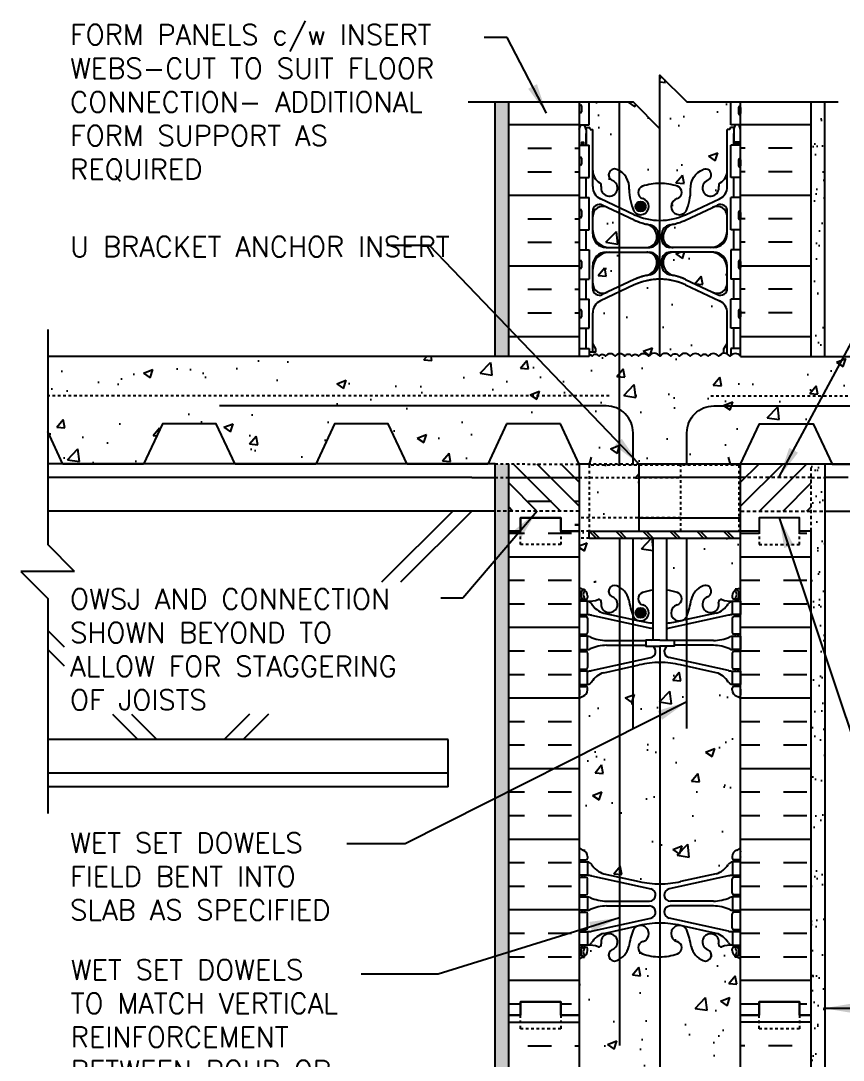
# Model space of a CAD drawing. Header units: inches. Extents: x 54.4 to 102, y 144.5 to 210.
# Drawn here: x 54.45 to 85.02, y 171.39 to 210.05 of the extents above; entities that cross this region are included whole.
import ezdxf

# ---------------------------------------------------------------- set-up
doc = ezdxf.new("R2010")
doc.units = ezdxf.units.IN
doc.header["$LTSCALE"] = 0.5
doc.header["$MEASUREMENT"] = 0
doc.linetypes.add('DASHED2', pattern=[0.375, 0.25, -0.125])
doc.linetypes.add('HIDDEN2', pattern=[0.1875, 0.125, -0.0625])
for name, color, linetype in [('HATCH', 12, 'Continuous'), ('Hidden2', 12, 'HIDDEN2'), ('line25', 2, 'Continuous'), ('LINE3', 3, 'Continuous'), ('LINE50', 5, 'Continuous'), ('LINE9', 9, 'Continuous'), ('TEXT', 4, 'Continuous'), ('Web_Edge', 9, 'Continuous')]:
    doc.layers.add(name, color=color, linetype=linetype)
doc.styles.add('DIM', font='romans.shx', dxfattribs={"width": 0.7})
doc.styles.add('ROMANS', font='romans.shx', dxfattribs={"height": 0.75})
doc.dimstyles.new('ext_12', dxfattribs={"dimscale": 12, "dimtxt": 0.09375, "dimasz": 0.09375, "dimexe": 0.09375, "dimexo": 0.0625, "dimgap": 0.0625, "dimtad": 1, "dimdec": 1, "dimzin": 3, "dimdsep": 46, "dimlunit": 4, "dimtxsty": 'DIM', "dimcen": 0.09, "dimdle": 0.09375, "dimclrt": 4, "dimadec": 0, "dimazin": 0, "dimtfac": 1, "dimtdec": 1, "dimtmove": 2, "dimatfit": 3, "dimfxl": 1, "dimfrac": 2, "dimtolj": 1, "dimtzin": 0, "dimarcsym": 0})
pattern_1 = [(37.5, (8.1292, 63.0387), (-0.0314967, 0.963412), [0, -0.76, 0, -0.85, 0, -0.8125]), (7.5, (8.1292, 63.0387), (0.884888, 1.411073), [0, -0.41, 0, -0.685, 0, -0.2625]), (327.5, (7.5142, 63.0387), (1.557071, 0.0028295), [0, -0.25, 0, -0.9, 0, -1.175]), (317.5, (7.5142, 63.0387), (1.503063, 0.438838), [0, -0.125, 0, -0.59, 0, -0.675])]

msp = doc.modelspace()

# ---------------------------------------------------------------- hatches: boundary and pattern name
at = {"layer": 'HATCH'}
h = msp.add_hatch(dxfattribs=at)
h.set_pattern_fill('AR-CONC', color=256, scale=0.5)
h.paths.add_polyline_path([(81.211, 166.848, 0.082415), (81.067, 166.927, -0.317837), (80.901, 167.163), (80.901, 167.23, -0.414214), (80.963, 167.293), (81.011, 167.293), (81.011, 167.363), (80.906, 167.363, -0.188973), (80.75, 167.457, 0.196323), (80.301, 167.804), (78.979, 168.094, 0.057795), (78.211, 168.183, 0.057795), (77.442, 168.094), (76.121, 167.804, 0.196323), (75.672, 167.457, -0.188973), (75.516, 167.363), (75.411, 167.363), (75.411, 167.293), (75.458, 167.293, -0.414214), (75.521, 167.23), (75.521, 167.163, -0.317837), (75.354, 166.927, 0.082415), (75.211, 166.848), (75.211, 164.066), (77.211, 164.066), (78.211, 163.066), (78.211, 165.066), (79.211, 164.066), (81.211, 164.066)])
h.paths.add_polyline_path([(81.211, 175.155, 0.064398), (81.101, 175.221), (81.011, 175.221), (81.011, 175.263, -0.249069), (80.901, 175.47), (80.901, 175.538, -0.414214), (80.963, 175.6), (81.011, 175.6), (81.011, 175.67), (80.906, 175.67, 0.10046), (80.512, 175.613, -0.601435), (80.392, 175.718, 2.182095), (79.982, 175.505, -1), (79.819, 175.096, -0.24438), (79.371, 175.617, 0.053157), (79.205, 176.231, 1.553132), (78.846, 175.807, -0.735593), (78.859, 175.349, -0.082755), (78.211, 175.241, -0.082755), (77.562, 175.349, -0.735593), (77.575, 175.807, 1.553132), (77.217, 176.231, 0.053157), (77.051, 175.617, -0.24438), (76.602, 175.096, -1), (76.439, 175.505, 2.182095), (76.029, 175.718, -0.601435), (75.909, 175.613, 0.10046), (75.516, 175.67), (75.411, 175.67), (75.411, 175.6), (75.458, 175.6, -0.414214), (75.521, 175.538), (75.521, 175.47, -0.249069), (75.411, 175.263), (75.411, 175.221), (75.321, 175.221, 0.064398), (75.211, 175.155), (75.211, 173.066), (75.211, 170.977, 0.064398), (75.321, 170.911), (75.411, 170.911), (75.411, 170.87, -0.249069), (75.521, 170.663), (75.521, 170.595, -0.414214), (75.458, 170.533), (75.411, 170.533), (75.411, 170.463), (75.516, 170.463, 0.10046), (75.909, 170.52, -0.601435), (76.029, 170.415, 2.182095), (76.439, 170.628, -1), (76.602, 171.036, -0.24438), (77.051, 170.515, 0.053157), (77.217, 169.901, 1.553132), (77.575, 170.326, -0.735593), (77.562, 170.784, -0.082755), (78.211, 170.892, -0.082755), (78.859, 170.784, -0.735593), (78.846, 170.326, 1.553132), (79.205, 169.901, 0.053157), (79.371, 170.515, -0.24438), (79.819, 171.036, -1), (79.982, 170.628, 2.182095), (80.392, 170.415, -0.601435), (80.512, 170.52, 0.10046), (80.906, 170.463), (81.011, 170.463), (81.011, 170.533), (80.963, 170.533, -0.414214), (80.901, 170.595), (80.901, 170.663, -0.249069), (81.011, 170.87), (81.011, 170.911), (81.101, 170.911, 0.064398), (81.211, 170.977), (81.211, 173.066)])
h.paths.add_polyline_path([(81.211, 184.848, 0.082415), (81.067, 184.927, -0.317837), (80.901, 185.163), (80.901, 185.23, -0.414214), (80.963, 185.293), (81.011, 185.293), (81.011, 185.363), (80.906, 185.363, -0.188973), (80.75, 185.457, 0.196323), (80.301, 185.804), (78.979, 186.094, 0.057795), (78.211, 186.183, 0.057795), (77.442, 186.094), (76.121, 185.804, 0.196323), (75.672, 185.457, -0.188973), (75.516, 185.363), (75.411, 185.363), (75.411, 185.293), (75.458, 185.293, -0.414214), (75.521, 185.23), (75.521, 185.163, -0.317837), (75.354, 184.927, 0.082415), (75.211, 184.848), (75.211, 179.285, 0.082415), (75.354, 179.206, -0.317837), (75.521, 178.97), (75.521, 178.903, -0.414214), (75.458, 178.84), (75.411, 178.84), (75.411, 178.77), (75.516, 178.77, -0.188973), (75.672, 178.675, 0.196323), (76.121, 178.329), (77.442, 178.039, 0.057795), (78.211, 177.949, 0.057795), (78.979, 178.039), (80.301, 178.329, 0.196323), (80.75, 178.675, -0.188973), (80.906, 178.77), (81.011, 178.77), (81.011, 178.84), (80.963, 178.84, -0.414214), (80.901, 178.903), (80.901, 178.97, -0.317837), (81.067, 179.206, 0.082415), (81.211, 179.285)])
h.paths.add_polyline_path([(77.211, 190.804), (75.576, 190.804), (75.211, 190.804), (75.211, 188.977, 0.064398), (75.321, 188.911), (75.411, 188.911), (75.411, 188.87, -0.249069), (75.521, 188.663), (75.521, 188.595, -0.414214), (75.458, 188.533), (75.411, 188.533), (75.411, 188.463), (75.516, 188.463, 0.10046), (75.909, 188.52, -0.601435), (76.029, 188.415, 2.182095), (76.439, 188.628, -1), (76.602, 189.036, -0.24438), (77.051, 188.515, 0.051769), (77.211, 187.917)])
h.paths.add_polyline_path([(81.211, 190.804), (78.461, 190.804), (78.461, 188.876, -0.05128), (78.859, 188.784, -0.735593), (78.846, 188.326, 1.553132), (79.205, 187.901, 0.053157), (79.371, 188.515, -0.24438), (79.819, 189.036, -1), (79.982, 188.628, 2.182095), (80.392, 188.415, -0.601435), (80.512, 188.52, 0.10046), (80.906, 188.463), (81.011, 188.463), (81.011, 188.533), (80.963, 188.533, -0.414214), (80.901, 188.595), (80.901, 188.663, -0.249069), (81.011, 188.87), (81.011, 188.911), (81.101, 188.911, 0.064398), (81.211, 188.977)])
h.paths.add_polyline_path([(77.961, 190.804), (77.96, 190.804), (77.211, 190.804), (77.211, 187.915, 1.59491), (77.575, 188.326, -0.735593), (77.562, 188.784, -0.05128), (77.961, 188.876)])
h.paths.add_polyline_path([(77.436, 193.064), (75.576, 193.064), (75.576, 191.564), (77.436, 191.564)])
h.paths.add_polyline_path([(77.436, 191.564), (75.576, 191.564), (75.576, 191.064), (77.436, 191.064)])
h.paths.add_polyline_path([(77.436, 193.517), (75.576, 193.517), (75.576, 193.064), (77.436, 193.064)])
h.paths.add_polyline_path([(75.576, 191.064), (75.211, 191.064), (75.211, 190.804), (75.576, 190.804)])
h.paths.add_polyline_path([(75.576, 191.564), (75.211, 191.564), (75.211, 191.064), (75.576, 191.064)])
h.paths.add_polyline_path([(75.576, 193.064), (75.211, 193.064), (75.211, 191.564), (75.576, 191.564)])
h.paths.add_polyline_path([(75.576, 193.517), (77.211, 193.517), (77.211, 193.564), (75.211, 193.564), (75.211, 193.064), (75.576, 193.064)])
h.paths.add_polyline_path([(81.91, 195.064), (83.91, 195.064), (84.609, 193.566), (87.611, 193.566), (88.309, 195.064), (90.309, 195.064), (91.007, 193.566), (94.01, 193.566), (94.708, 195.064), (96.708, 195.064), (97.406, 193.566), (100.408, 193.566), (100.973, 194.777), (100.973, 197.566), (81.211, 197.566), (81.211, 197.577, 0.510761), (80.816, 197.571, 0.520567), (80.39, 197.571, 0.520567), (79.999, 197.571, 0.520567), (79.727, 197.571, 0.520567), (79.333, 197.571, 0.520567), (78.93, 197.571, 0.520567), (78.613, 197.571, 0.520567), (78.211, 197.571, 0.520567), (77.782, 197.571, 0.520567), (77.411, 197.571, 0.520567), (77.171, 197.571, 0.520567), (76.897, 197.571, 0.520567), (76.546, 197.571, 0.520567), (76.186, 197.571, 0.520567), (75.946, 197.571, 0.520567), (75.689, 197.571, 0.289542), (75.576, 197.619), (75.576, 197.566), (55.448, 197.566), (55.448, 194.777), (56.013, 193.566), (59.015, 193.566), (59.713, 195.064), (61.713, 195.064), (62.412, 193.566), (65.414, 193.566), (66.112, 195.064), (68.112, 195.064), (68.811, 193.566), (71.813, 193.566), (72.511, 195.064), (74.511, 195.064), (75.211, 193.564), (77.211, 193.564), (77.436, 193.564), (81.211, 193.564)])
h.paths.add_polyline_path([(80.711, 199.182, 0.291097), (80.423, 199.635), (79.164, 200.224, 0.093369), (78.358, 200.432, 0.016332), (78.211, 200.436, 0.109869), (77.257, 200.224), (75.999, 199.635, 0.291097), (75.711, 199.182), (75.711, 198.042), (75.831, 197.842), (75.831, 197.729), (75.576, 197.729), (75.576, 197.619, -0.289542), (75.689, 197.571, -0.520567), (75.946, 197.571, -0.520567), (76.186, 197.571, -0.520567), (76.546, 197.571, -0.520567), (76.897, 197.571, -0.520567), (77.171, 197.571, -0.520567), (77.411, 197.571, -0.520567), (77.782, 197.571, -0.520567), (78.211, 197.571, -0.520567), (78.613, 197.571, -0.520567), (78.93, 197.571, -0.520567), (79.333, 197.571, -0.520567), (79.727, 197.571, -0.520567), (79.999, 197.571, -0.520567), (80.39, 197.571, -0.231993), (80.591, 197.681), (80.591, 197.842), (80.711, 198.042)])
h.paths.add_polyline_path([(80.711, 206.001), (80.811, 206.001), (80.811, 206.031, -0.414214), (80.861, 206.081), (80.987, 206.081), (81.017, 206.174), (80.846, 206.174), (80.846, 207.031), (79.211, 207.031), (78.211, 208.031), (78.211, 206.031), (77.211, 207.031), (75.576, 207.031), (75.576, 206.174), (75.404, 206.174), (75.435, 206.081), (75.561, 206.081, -0.414214), (75.611, 206.031), (75.611, 206.001), (75.711, 206.001), (75.711, 204.485, 0.258958), (75.97, 204.018, -0.31131), (76.026, 203.888, 2.127293), (76.439, 204.113, -1), (76.602, 204.521, -0.325306), (77.069, 203.779, 0.10488), (77.241, 202.967, 1.422913), (77.575, 203.434, -0.735593), (77.562, 203.892, -0.082755), (78.211, 204.001, -0.082755), (78.859, 203.892, -0.735593), (78.846, 203.434, 1.422913), (79.18, 202.967, 0.10488), (79.352, 203.779, -0.325306), (79.819, 204.521, -1), (79.982, 204.113, 2.127293), (80.395, 203.888, -0.31131), (80.451, 204.018, 0.258958), (80.711, 204.485)])
h.paths.add_polyline_path([(77.707, 202.483, -0.053094), (77.257, 202.638), (76.245, 203.112, 0.549071), (75.711, 202.772), (75.711, 202.246, 0.414214), (76.336, 201.621), (77.721, 201.621, 0.085652), (77.846, 201.642, 0.316711), (78.096, 201.995, 0.350119)])
h.paths.add_polyline_path([(78.096, 201.066, 0.413582), (77.721, 201.441), (76.336, 201.441, 0.414214), (75.711, 200.816), (75.711, 200.289, 0.549071), (76.245, 199.949), (77.257, 200.423, -0.053094), (77.707, 200.578, 0.350119)])
h.paths.add_polyline_path([(80.711, 200.816, 0.414214), (80.086, 201.441), (78.701, 201.441, 0.413582), (78.326, 201.066, 0.350119), (78.714, 200.578, -0.053094), (79.164, 200.423), (80.177, 199.949, 0.549071), (80.711, 200.289)])
h.paths.add_polyline_path([(80.711, 202.772, 0.549071), (80.177, 203.112), (79.164, 202.638, -0.053094), (78.714, 202.483, 0.350119), (78.326, 201.995, 0.413582), (78.701, 201.621), (80.086, 201.621, 0.414214), (80.711, 202.246)])
h = msp.add_hatch(dxfattribs=at)
h.set_pattern_fill('AR-SAND', color=256, scale=0.5, style=0)
h.paths.add_polyline_path([(72.086, 197.566), (72.586, 197.566), (72.586, 207.031), (72.086, 207.031)])
h.paths.add_polyline_path([(72.586, 191.066), (72.586, 191.816), (72.086, 191.816), (72.086, 164.066), (72.586, 164.066), (72.586, 173.066)])
h.paths.add_polyline_path([(72.086, 191.816), (72.586, 191.816), (72.586, 193.066), (72.086, 193.066)])
h.paths.add_polyline_path([(72.086, 193.066), (72.586, 193.066), (72.586, 193.566), (72.086, 193.566)])
h = msp.add_hatch(dxfattribs=at)
h.set_pattern_fill('INSUL', color=256, scale=7, style=0)
h.set_pattern_definition([(0, (-2850.951, -205.941), (0, 2.625), []), (0, (-2850.951, -205.066), (0, 2.625), [0.875, -0.875]), (0, (-2850.951, -204.191), (0, 2.625), [0.875, -0.875])])
h.paths.add_polyline_path([(75.211, 193.564), (72.586, 193.564), (72.586, 191.069), (73.023, 191.069), (73.023, 191.569), (74.523, 191.569), (74.523, 191.069), (75.211, 191.069)])
h.paths.add_polyline_path([(72.586, 197.566), (75.211, 197.566), (75.211, 206.906), (75.086, 207.031), (72.586, 207.031)])
h = msp.add_hatch(dxfattribs=at)
h.set_pattern_fill('AR-CONC', color=256, scale=0.5, style=0)
h.set_pattern_definition([(50, (4.1033, -1.778), (3.5863, -0.31376), [0.375, -4.125]), (355, (4.1033, -1.778), (-0.693757, 3.76096), [0.3, -3.3]), (100.4514, (4.4022, -1.804), (2.892547, 3.4472), [0.3187, -3.50571]), (46.1842, (4.1033, -0.778), (5.336205, -0.827595), [0.5625, -6.1875]), (96.6356, (4.548, -0.847), (4.67331, 4.87059), [0.47805, -5.25856]), (351.1842, (4.1033, -0.778), (4.67331, 4.87059), [0.45, -4.95]), (21, (4.6033, -1.028), (2.984535, -2.013094), [0.375, -4.125]), (326, (4.6033, -1.028), (1.216577, 3.62575), [0.3, -3.3]), (71.4514, (4.852, -1.1957), (4.201113, 1.61265), [0.3187, -3.50571]), (37.5, (4.1033, -1.7779), (0.060799, 1.664469), [0, -3.26, 0, -3.35, 0, -3.3125]), (7.5, (4.1033, -1.778), (1.315348, 1.972059), [0, -1.91, 0, -3.185, 0, -1.2625]), (327.5, (2.9883, -1.778), (2.669112, -0.112774), [0, -1.25, 0, -3.9, 0, -5.175]), (317.5, (2.4883, -1.778), (2.91593, 0.500525), [0, -1.625, 0, -2.59, 0, -3.675])])
h.paths.add_polyline_path([(76.614, 207.031), (75.576, 207.031), (75.576, 206.174), (75.404, 206.174), (75.435, 206.081), (75.561, 206.081, -0.414214), (75.611, 206.031), (75.611, 206.001), (75.711, 206.001), (75.711, 204.485, 0.258958), (75.97, 204.018, -0.31131), (76.026, 203.888, 0.933591), (76.614, 203.73), (76.614, 203.929, 0.218189), (76.439, 204.113, -1), (76.602, 204.521, -0.004256), (76.614, 204.516)])
h = msp.add_hatch(dxfattribs=at)
h.set_pattern_fill('INSUL', color=256, scale=7, style=0)
h.set_pattern_definition([(180, (3007.3722, -205.941), (0, 2.625), []), (180, (3007.3722, -205.066), (0, 2.625), [0.875, -0.875]), (180, (3007.3722, -204.191), (0, 2.625), [0.875, -0.875])])
h.paths.add_polyline_path([(81.211, 197.566), (83.836, 197.566), (83.836, 207.031), (81.211, 207.031)])
h = msp.add_hatch(dxfattribs=at)
h.set_pattern_fill('AR-SAND', color=256, scale=0.5, style=0)
h.set_pattern_definition(pattern_1)
h.paths.add_polyline_path([(84.336, 207.031), (83.836, 207.031), (83.836, 197.566), (83.961, 197.566), (84.336, 197.566)])
h = msp.add_hatch(dxfattribs=at)
h.set_pattern_fill('AR-SAND', color=256, scale=0.5, style=0)
h.set_pattern_definition(pattern_1)
h.paths.add_polyline_path([(84.336, 193.566), (83.836, 193.566), (83.836, 173.066), (83.836, 164.066), (84.336, 164.066)])
h = msp.add_hatch(dxfattribs=at)
h.set_pattern_fill('INSUL', color=256, scale=7, style=0)
h.set_pattern_definition([(0, (82.7988, 184.8664), (0, 2.625), []), (0, (82.7988, 185.7414), (0, 2.625), [0.875, -0.875]), (0, (82.7988, 186.6164), (0, 2.625), [0.875, -0.875])])
h.paths.add_polyline_path([(83.836, 191.066), (83.398, 191.066), (83.398, 190.566), (81.898, 190.566), (81.898, 191.066), (81.211, 191.066), (81.211, 173.066), (81.898, 173.066), (81.898, 173.566), (83.398, 173.566), (83.398, 173.066), (83.836, 173.066)])
h.paths.add_polyline_path([(72.586, 173.066), (73.023, 173.066), (73.023, 173.566), (74.523, 173.566), (74.523, 173.066), (75.211, 173.066), (75.211, 191.066), (74.523, 191.066), (74.523, 191.566), (73.023, 191.566), (73.023, 191.066), (72.586, 191.066)])
at = {"layer": 'Hidden2'}
h = msp.add_hatch(dxfattribs=at)
h.set_pattern_fill('ANSI31', color=256, scale=5, style=0)
h.set_pattern_definition([(135, (152.31795, -1.77793), (0.4419417, 0.4419417), [])])
h.paths.add_polyline_path([(72.586, 191.816), (72.586, 193.564), (75.211, 193.564), (75.211, 191.816)])
at = {"layer": 'LINE3'}
for points in [[(77.68, 203.141, 1), (77.305, 203.141, 1)], [(77.305, 188.032, 1), (77.68, 188.032, 1)]]:
    msp.add_hatch(color=256, dxfattribs=at).paths.add_polyline_path(points)
at = {"layer": 'LINE9'}
h = msp.add_hatch(dxfattribs=at)
h.set_pattern_fill('ANSI31', color=256, scale=5, style=0)
h.set_pattern_definition([(45, (4.1033, -1.77793), (-0.4419417, 0.4419417), [])])
h.paths.add_polyline_path([(83.836, 191.816), (83.836, 193.564), (81.211, 193.564), (81.211, 191.816)])

# ---------------------------------------------------------------- linework, layer by layer
at = {"layer": 'HATCH', "linetype": 'HIDDEN2', "ltscale": 2}
for p, q in [((72.586, 191.066), (72.586, 193.566)), ((83.836, 191.066), (83.836, 193.566)), ((83.836, 193.066), (81.211, 193.066)), ((83.836, 193.066), (84.336, 193.066)), ((75.211, 191.816), (72.086, 191.816)), ((81.211, 191.816), (84.336, 191.816))]:
    msp.add_line(p, q, dxfattribs=at)
at = {"layer": 'HATCH', "linetype": 'HIDDEN2'}
for p, q in [((75.576, 193.517), (75.576, 191.064)), ((81.148, 193.517), (75.576, 193.517)), ((81.148, 193.517), (81.148, 191.064))]:
    msp.add_line(p, q, dxfattribs=at)
at = {"layer": 'HATCH'}
for p, q in [((75.049, 191.307), (75.211, 191.307)), ((75.576, 191.064), (75.835, 190.804)), ((75.701, 191.064), (75.96, 190.804)), ((76.576, 191.064), (76.835, 190.804)), ((76.701, 191.064), (76.96, 190.804)), ((77.576, 191.064), (77.835, 190.804)), ((77.701, 191.064), (77.96, 190.804)), ((78.576, 191.064), (78.835, 190.804)), ((78.701, 191.064), (78.96, 190.804)), ((79.576, 191.064), (79.835, 190.804)), ((79.701, 191.064), (79.96, 190.804)), ((80.576, 191.064), (80.835, 190.804)), ((80.701, 191.064), (80.96, 190.804)), ((72.586, 172.807), (75.211, 172.807)), ((83.836, 172.807), (81.211, 172.807)), ((73.299, 171.932), (74.174, 171.932)), ((75.049, 171.932), (75.211, 171.932)), ((81.372, 171.932), (81.211, 171.932)), ((83.122, 171.932), (82.247, 171.932))]:
    msp.add_line(p, q, dxfattribs=at)
msp.add_lwpolyline([(81.215, 197.571, 0.520567), (80.816, 197.571, 0.520567), (80.39, 197.571, 0.520567), (79.999, 197.571, 0.520567), (79.727, 197.571, 0.520567), (79.333, 197.571, 0.520567), (78.93, 197.571, 0.520567), (78.613, 197.571, 0.520567), (78.211, 197.571, 0.520567), (77.782, 197.571, 0.520567), (77.411, 197.571, 0.520567), (77.171, 197.571, 0.520567), (76.897, 197.571, 0.520567), (76.546, 197.571, 0.520567), (76.186, 197.571, 0.520567), (75.946, 197.571, 0.520567), (75.689, 197.571, 0.289542), (75.576, 197.619, 0.289542)], format="xyb", dxfattribs=at)
at = {"layer": 'Hidden2'}
for p, q in [((72.086, 193.566), (75.211, 193.564)), ((77.436, 193.564), (75.211, 193.564)), ((78.985, 191.064), (78.985, 193.564)), ((72.086, 193.066), (75.211, 193.066)), ((75.211, 193.064), (78.985, 193.064)), ((78.985, 191.564), (75.211, 191.564)), ((75.576, 191.064), (75.211, 191.064)), ((75.576, 190.804), (75.211, 190.804))]:
    msp.add_line(p, q, dxfattribs=at)
at = {"layer": 'Hidden2', "linetype": 'Continuous'}
msp.add_lwpolyline([(77.211, 193.517), (77.211, 194.726, 0.414214), (76.211, 195.726), (61.832, 195.726)], format="xyb", dxfattribs=at)
msp.add_lwpolyline([(77.211, 183.726), (77.211, 190.804)], dxfattribs=at)
at = {"layer": 'line25'}
for p, q in [((75.211, 207.031), (75.211, 197.566)), ((75.576, 206.174), (75.576, 207.031)), ((80.846, 206.174), (80.846, 207.031)), ((81.211, 197.566), (81.211, 207.031)), ((75.211, 206.174), (75.576, 206.174)), ((81.211, 206.174), (80.846, 206.174)), ((75.211, 205.424), (75.576, 205.424)), ((75.576, 204.224), (75.576, 205.424)), ((80.846, 204.224), (80.846, 205.424)), ((81.211, 205.424), (80.846, 205.424)), ((75.211, 204.224), (75.576, 204.224)), ((81.211, 204.224), (80.846, 204.224)), ((75.211, 203.474), (75.576, 203.474)), ((75.576, 202.274), (75.576, 203.474)), ((81.211, 203.474), (80.846, 203.474)), ((80.846, 202.274), (80.846, 203.474)), ((75.211, 202.274), (75.576, 202.274)), ((81.211, 202.274), (80.846, 202.274)), ((75.211, 201.524), (75.576, 201.524)), ((75.576, 201.524), (75.576, 200.444)), ((81.211, 201.524), (80.846, 201.524)), ((80.846, 201.524), (80.846, 200.444)), ((75.211, 200.444), (75.576, 200.444)), ((81.211, 200.444), (80.846, 200.444)), ((75.211, 199.694), (75.576, 199.694)), ((75.576, 198.614), (75.576, 199.694)), ((81.211, 199.694), (80.846, 199.694)), ((80.846, 198.614), (80.846, 199.694)), ((75.211, 198.614), (75.576, 198.614)), ((81.211, 198.614), (80.846, 198.614)), ((75.576, 197.566), (55.448, 197.566)), ((75.211, 197.864), (75.576, 197.864)), ((75.576, 197.864), (75.576, 197.566)), ((81.211, 197.864), (80.846, 197.864)), ((80.846, 197.864), (80.846, 197.606)), ((81.211, 197.566), (100.973, 197.566)), ((72.086, 193.566), (55.448, 193.566)), ((75.211, 193.564), (75.211, 173.066)), ((77.436, 191.064), (77.436, 193.564)), ((81.211, 173.066), (81.211, 193.566)), ((83.836, 193.566), (100.973, 193.566)), ((71.211, 193.066), (55.448, 193.066)), ((71.211, 193.066), (72.086, 193.066)), ((81.211, 193.064), (77.436, 193.064)), ((85.211, 193.066), (84.336, 193.066)), ((72.086, 191.816), (55.448, 191.816)), ((70.504, 191.816), (67.861, 189.174)), ((71.211, 191.816), (68.568, 189.174)), ((84.336, 191.816), (100.973, 191.816)), ((77.436, 191.564), (81.211, 191.564)), ((75.576, 191.064), (81.211, 191.064)), ((75.576, 190.804), (75.576, 191.064)), ((75.576, 190.804), (81.211, 190.804)), ((77.961, 187.012), (77.961, 190.804)), ((78.461, 187.012), (78.461, 190.804)), ((55.448, 187.372), (56.056, 186.763)), ((55.448, 186.664), (56.056, 186.056)), ((57.853, 184.259), (58.796, 183.316)), ((58.561, 184.259), (59.504, 183.316)), ((62.947, 184.259), (62.004, 183.316)), ((63.654, 184.259), (62.711, 183.316)), ((70.336, 183.316), (55.448, 183.316)), ((70.336, 181.566), (70.336, 183.316)), ((70.336, 182.066), (55.448, 182.066)), ((70.336, 181.566), (55.448, 181.566)), ((75.211, 173.066), (75.211, 164.066)), ((81.211, 164.066), (81.211, 173.066))]:
    msp.add_line(p, q, dxfattribs=at)
at = {"layer": 'line25', "color": 192}
for p, q in [((72.511, 195.064), (71.812, 193.564)), ((74.511, 195.064), (72.511, 195.064)), ((75.211, 193.564), (74.511, 195.064)), ((75.586, 193.564), (75.665, 193.814)), ((80.836, 193.564), (80.756, 193.814)), ((59.014, 193.564), (56.014, 193.564)), ((65.413, 193.564), (62.413, 193.564)), ((71.812, 193.564), (68.812, 193.564)), ((75.586, 193.564), (75.211, 193.564)), ((80.836, 193.564), (81.211, 193.564)), ((84.61, 193.564), (87.61, 193.564))]:
    msp.add_line(p, q, dxfattribs=at)
for points in [[(62.413, 193.564), (61.713, 195.064), (59.713, 195.064), (59.014, 193.564)], [(68.812, 193.564), (68.112, 195.064), (66.112, 195.064), (65.413, 193.564)], [(81.211, 193.564), (81.91, 195.064), (83.91, 195.064), (84.61, 193.564)], [(56.014, 193.564), (55.448, 194.777)]]:
    msp.add_lwpolyline(points, dxfattribs=at)
at = {"layer": 'line25'}
for points in [[(83.836, 193.564), (77.436, 193.564)], [(78.211, 187.012), (77.682, 187.012), (77.682, 186.785), (78.211, 186.785)], [(78.211, 187.012), (78.739, 187.012), (78.739, 186.785), (78.48, 186.785)], [(78.48, 186.785), (78.211, 186.785)]]:
    msp.add_lwpolyline(points, dxfattribs=at)
at = {"layer": 'LINE3'}
for p, q in [((76.711, 193.517), (76.711, 207.029)), ((78.211, 197.571), (78.211, 206.031)), ((76.711, 190.804), (76.711, 171.937)), ((79.211, 183.726), (79.211, 190.804)), ((78.211, 186.785), (78.21, 164.066))]:
    msp.add_line(p, q, dxfattribs=at)
at = {"layer": 'LINE3', "linetype": 'Continuous'}
msp.add_lwpolyline([(79.211, 193.517), (79.211, 194.726, -0.414214), (80.211, 195.726), (94.589, 195.726)], format="xyb", dxfattribs=at)
at = {"layer": 'LINE3'}
for centre in [(77.492, 203.141), (77.492, 188.032)]:
    msp.add_circle(centre, 0.188, dxfattribs=at)
at = {"layer": 'LINE50'}
for p, q in [((72.586, 197.566), (72.586, 207.031)), ((83.836, 197.566), (83.836, 207.031)), ((72.586, 191.069), (72.586, 193.564)), ((72.586, 173.066), (72.586, 191.066)), ((83.836, 173.066), (83.836, 191.066)), ((72.586, 164.066), (72.586, 173.066)), ((83.836, 164.066), (83.836, 173.066))]:
    msp.add_line(p, q, dxfattribs=at)
for points in [[(75.211, 191.066), (74.523, 191.066), (74.523, 191.566), (73.023, 191.566), (73.023, 191.066), (72.586, 191.066)], [(72.586, 191.066), (73.023, 191.066), (73.023, 191.566), (74.523, 191.566), (74.523, 191.066), (75.211, 191.066)], [(83.836, 191.066), (83.398, 191.066), (83.398, 191.566), (81.898, 191.566), (81.898, 191.066), (81.211, 191.066)], [(75.211, 173.066), (74.523, 173.066), (74.523, 173.566), (73.023, 173.566), (73.023, 173.066), (72.586, 173.066)], [(72.586, 173.066), (73.023, 173.066), (73.023, 173.566), (74.523, 173.566), (74.523, 173.066), (75.211, 173.066)], [(81.211, 173.066), (81.898, 173.066), (81.898, 173.566), (83.398, 173.566), (83.398, 173.066), (83.836, 173.066)], [(83.836, 173.066), (83.398, 173.066), (83.398, 173.566), (81.898, 173.566), (81.898, 173.066), (81.211, 173.066)]]:
    msp.add_lwpolyline(points, dxfattribs=at)
at = {"layer": 'LINE9'}
for p, q in [((72.086, 197.566), (72.086, 207.031)), ((75.211, 206.884), (75.211, 206.664)), ((75.211, 206.829), (75.211, 206.829)), ((75.251, 206.924), (75.251, 206.924)), ((75.291, 206.884), (75.291, 206.664)), ((81.131, 206.824), (81.131, 206.604)), ((81.171, 206.864), (81.171, 206.864)), ((81.211, 206.824), (81.211, 206.604)), ((84.336, 197.566), (84.336, 207.031)), ((75.211, 206.719), (75.211, 206.719)), ((75.251, 206.624), (75.251, 206.624)), ((81.131, 206.769), (81.131, 206.769)), ((81.131, 206.659), (81.131, 206.659)), ((81.171, 206.564), (81.171, 206.564)), ((75.211, 206.001), (75.267, 206.174)), ((75.461, 206.001), (75.404, 206.174)), ((75.435, 206.081), (75.561, 206.081)), ((75.611, 206.031), (75.611, 206.001)), ((75.611, 206.031), (75.611, 206.031)), ((80.811, 206.031), (80.811, 206.001)), ((80.811, 206.031), (80.811, 206.031)), ((80.987, 206.081), (80.861, 206.081)), ((80.961, 206.001), (81.017, 206.174)), ((81.211, 206.001), (81.154, 206.174)), ((75.461, 206.001), (75.461, 205.424)), ((75.611, 206.001), (75.711, 206.001)), ((75.711, 203.879), (75.711, 206.001)), ((80.811, 206.001), (80.711, 206.001)), ((80.711, 203.879), (80.711, 206.001)), ((80.961, 206.001), (80.961, 205.424)), ((75.211, 204.934), (75.211, 204.714)), ((75.211, 204.879), (75.211, 204.879)), ((75.251, 204.974), (75.251, 204.974)), ((75.291, 204.934), (75.291, 204.714)), ((81.131, 204.874), (81.131, 204.654)), ((81.171, 204.914), (81.171, 204.914)), ((81.211, 204.874), (81.211, 204.654)), ((75.211, 204.769), (75.211, 204.769)), ((75.251, 204.674), (75.251, 204.674)), ((81.131, 204.819), (81.131, 204.819)), ((81.131, 204.709), (81.131, 204.709)), ((81.171, 204.614), (81.171, 204.614)), ((77.257, 202.837), (75.999, 203.426)), ((77.257, 202.837), (75.999, 203.426)), ((79.164, 202.837), (80.423, 203.426)), ((79.164, 202.837), (80.423, 203.426)), ((75.211, 202.984), (75.211, 202.764)), ((75.251, 203.024), (75.251, 203.024)), ((75.291, 202.984), (75.291, 202.764)), ((75.711, 202.121), (75.711, 202.969)), ((77.257, 202.638), (76.067, 203.195)), ((77.257, 202.638), (76.067, 203.195)), ((79.164, 202.638), (80.355, 203.195)), ((79.164, 202.638), (80.355, 203.195)), ((80.711, 202.121), (80.711, 202.969)), ((81.171, 202.964), (81.171, 202.964)), ((75.211, 202.929), (75.211, 202.929)), ((75.211, 202.819), (75.211, 202.819)), ((75.251, 202.724), (75.251, 202.724)), ((81.131, 202.924), (81.131, 202.704)), ((81.131, 202.869), (81.131, 202.869)), ((81.131, 202.759), (81.131, 202.759)), ((81.171, 202.664), (81.171, 202.664)), ((81.211, 202.924), (81.211, 202.704)), ((78.096, 201.996), (78.096, 201.996)), ((78.151, 202.087), (78.151, 201.933)), ((78.271, 202.087), (78.271, 201.933)), ((78.326, 201.996), (78.326, 201.996)), ((76.211, 201.621), (77.838, 201.621)), ((76.211, 201.621), (77.721, 201.621)), ((76.211, 201.441), (77.838, 201.441)), ((76.211, 201.441), (77.721, 201.441)), ((80.211, 201.621), (78.583, 201.621)), ((80.211, 201.441), (78.583, 201.441)), ((80.211, 201.621), (78.701, 201.621)), ((80.211, 201.441), (78.701, 201.441)), ((75.211, 201.094), (75.211, 200.874)), ((75.211, 201.039), (75.211, 201.039)), ((75.251, 201.134), (75.251, 201.134)), ((75.291, 201.094), (75.291, 200.874)), ((78.151, 201.128), (78.151, 200.974)), ((78.271, 201.128), (78.271, 200.974)), ((81.131, 201.094), (81.131, 200.874)), ((81.131, 201.039), (81.131, 201.039)), ((81.171, 201.134), (81.171, 201.134)), ((81.211, 201.094), (81.211, 200.874)), ((75.211, 200.929), (75.211, 200.929)), ((75.251, 200.834), (75.251, 200.834)), ((75.711, 200.092), (75.711, 200.941)), ((80.711, 200.092), (80.711, 200.941)), ((81.131, 200.929), (81.131, 200.929)), ((81.171, 200.834), (81.171, 200.834)), ((77.257, 200.423), (76.067, 199.866)), ((77.257, 200.423), (76.067, 199.866)), ((79.164, 200.423), (80.355, 199.866)), ((79.164, 200.423), (80.355, 199.866)), ((77.257, 200.224), (75.999, 199.635)), ((77.257, 200.224), (75.999, 199.635)), ((79.164, 200.224), (80.423, 199.635)), ((79.164, 200.224), (80.423, 199.635)), ((75.211, 199.264), (75.211, 199.044)), ((75.211, 199.209), (75.211, 199.209)), ((75.211, 199.099), (75.211, 199.099)), ((75.251, 199.304), (75.251, 199.304)), ((75.291, 199.264), (75.291, 199.044)), ((75.711, 197.729), (75.711, 199.182)), ((80.711, 197.658), (80.711, 199.182)), ((81.131, 199.264), (81.131, 199.044)), ((81.131, 199.209), (81.131, 199.209)), ((81.131, 199.099), (81.131, 199.099)), ((81.171, 199.304), (81.171, 199.304)), ((81.211, 199.264), (81.211, 199.044)), ((75.251, 199.004), (75.251, 199.004)), ((81.171, 199.004), (81.171, 199.004)), ((55.448, 198.566), (55.448, 190.566)), ((75.831, 197.842), (75.711, 198.042)), ((80.591, 197.842), (80.711, 198.042)), ((75.831, 197.729), (75.576, 197.729)), ((75.831, 197.729), (75.831, 197.842)), ((80.591, 197.681), (80.591, 197.842)), ((72.086, 164.066), (72.086, 193.566)), ((84.336, 193.566), (84.336, 164.066)), ((56.448, 189.566), (55.448, 190.566)), ((54.448, 189.566), (55.448, 188.566)), ((56.448, 189.566), (54.448, 189.566)), ((55.448, 188.566), (55.448, 180.566))]:
    msp.add_line(p, q, dxfattribs=at)
at = {"layer": 'LINE9', "linetype": 'HIDDEN2'}
for p, q in [((76.326, 196.095), (55.448, 196.095)), ((80.096, 196.095), (100.973, 196.095))]:
    msp.add_line(p, q, dxfattribs=at)
at = {"layer": 'LINE9'}
for points in [[(71.086, 207.031), (77.211, 207.031), (78.211, 206.031), (78.211, 208.031), (79.211, 207.031), (84.836, 207.031)], [(75.461, 205.424), (75.461, 205.851)], [(80.961, 205.424), (80.961, 205.851)], [(75.301, 205.424), (75.301, 205.531), (75.371, 205.531), (75.371, 205.424)], [(81.161, 205.424), (81.161, 205.531), (81.011, 205.531), (81.011, 205.424)], [(81.121, 205.424), (81.121, 205.531), (81.051, 205.531), (81.051, 205.424)], [(75.461, 203.474), (75.461, 204.224)], [(80.961, 203.474), (80.961, 204.224)], [(75.461, 201.524), (75.461, 202.274)], [(80.961, 201.524), (80.961, 202.274)], [(75.461, 199.694), (75.461, 200.444)], [(80.961, 199.694), (80.961, 200.444)], [(75.461, 197.864), (75.461, 198.614)], [(80.961, 197.864), (80.961, 198.614)]]:
    msp.add_lwpolyline(points, dxfattribs=at)
for points in [[(77.069, 203.779, 0.325312), (76.602, 204.521)], [(79.352, 203.779, -0.325312), (79.819, 204.521)]]:
    msp.add_lwpolyline(points, format="xyb", dxfattribs=at)
at = {"layer": 'LINE9', "linetype": 'DASHED2', "ltscale": 0.15}
for points in [[(74.523, 191.066), (74.523, 191.066), (74.523, 190.566), (73.023, 190.566), (73.023, 191.066), (73.023, 191.066)], [(81.898, 191.066), (81.898, 191.066), (81.898, 190.566), (83.398, 190.566), (83.398, 191.066), (83.398, 191.066)], [(74.523, 173.066), (74.523, 173.066), (74.523, 172.566), (73.023, 172.566), (73.023, 173.066), (73.023, 173.066)], [(83.398, 173.066), (83.398, 173.066), (83.398, 172.566), (81.898, 172.566), (81.898, 173.066), (81.898, 173.066)]]:
    msp.add_lwpolyline(points, dxfattribs=at)
at = {"layer": 'LINE9'}
for centre, radius, start, end in [((75.251, 206.884), 0.04, 90, 180), ((75.251, 206.884), 0.04, 0, 90), ((81.171, 206.824), 0.04, 90, 180), ((81.171, 206.824), 0.04, 0, 90), ((75.251, 206.664), 0.04, 180, 270), ((75.251, 206.664), 0.04, 270, 0), ((81.171, 206.604), 0.04, 180, 270), ((81.171, 206.604), 0.04, 270, 0), ((75.561, 206.031), 0.05, 0, 90), ((80.861, 206.031), 0.05, 90, 180), ((75.251, 204.934), 0.04, 90, 180), ((75.251, 204.934), 0.04, 0, 90), ((81.171, 204.874), 0.04, 90, 180), ((81.171, 204.874), 0.04, 0, 90), ((75.251, 204.714), 0.04, 180, 270), ((75.251, 204.714), 0.04, 270, 0), ((76.261, 204.485), 0.55, 180, 238.0732), ((76.521, 204.317), 0.22, 68.1963, 248.1963), ((79.901, 204.317), 0.22, 291.8037, 111.8037), ((80.161, 204.485), 0.55, 301.9268, 0), ((81.171, 204.654), 0.04, 180, 270), ((81.171, 204.654), 0.04, 270, 0), ((76.326, 203.83), 0.305, 168.9056, 68.1963), ((80.096, 203.83), 0.305, 111.8037, 11.0944), ((76.211, 203.879), 0.5, 180, 244.9204), ((75.904, 203.912), 0.125, 348.9056, 58.0732), ((79.069, 203.78), 2, 180.0146, 203.9638), ((77.64, 203.665), 0.24, 108.923, 254.2747), ((78.211, 202.001), 2, 90, 108.923), ((78.211, 202.001), 2, 71.077, 90), ((78.781, 203.665), 0.24, 285.7253, 71.077), ((77.352, 203.78), 2, 336.0362, 359.9854), ((80.518, 203.912), 0.125, 121.9268, 191.0944), ((80.211, 203.879), 0.5, 295.0796, 0), ((77.492, 203.141), 0.305, 214.6703, 74.2747), ((78.929, 203.141), 0.305, 105.7253, 325.3297), ((75.251, 202.984), 0.04, 90, 180), ((75.251, 202.984), 0.04, 0, 90), ((75.961, 202.969), 0.25, 64.9204, 180), ((76.086, 202.772), 0.375, 64.9204, 180), ((76.086, 202.772), 0.375, 64.9204, 180), ((80.336, 202.772), 0.375, 0, 115.0796), ((80.336, 202.772), 0.375, 0, 115.0796), ((80.461, 202.969), 0.25, 0, 115.0796), ((81.171, 202.924), 0.04, 90, 180), ((81.171, 202.924), 0.04, 0, 90), ((75.251, 202.764), 0.04, 180, 270), ((75.251, 202.764), 0.04, 270, 0), ((78.211, 204.875), 2.25, 244.9204, 270), ((78.211, 204.676), 2.25, 244.9204, 260.4613), ((78.211, 204.676), 2.25, 244.9204, 256.7462), ((78.211, 204.875), 2.25, 270, 295.0796), ((78.211, 204.676), 2.25, 279.5387, 295.0796), ((78.211, 204.676), 2.25, 283.2538, 295.0796), ((81.171, 202.704), 0.04, 180, 270), ((81.171, 202.704), 0.04, 270, 0), ((76.336, 202.246), 0.625, 180, 270), ((76.336, 202.246), 0.625, 180, 270), ((77.596, 201.996), 0.5, 0, 77.0773), ((77.776, 202.087), 0.375, 360, 80.4613), ((78.646, 202.087), 0.375, 99.5387, 180), ((78.826, 201.996), 0.5, 102.9227, 180), ((80.086, 202.246), 0.625, 270, 0), ((80.086, 202.246), 0.625, 270, 0), ((76.211, 202.121), 0.5, 180, 270), ((76.211, 202.121), 0.5, 180, 270), ((77.721, 201.996), 0.375, 270, 0), ((77.838, 201.933), 0.312, 270, 0), ((78.583, 201.933), 0.312, 180, 270), ((78.701, 201.996), 0.375, 180, 270), ((80.211, 202.121), 0.5, 270, 0), ((80.211, 202.121), 0.5, 270, 0), ((76.336, 200.816), 0.625, 90, 180), ((76.211, 200.941), 0.5, 90, 180), ((76.336, 200.816), 0.625, 90, 180), ((76.211, 200.941), 0.5, 90, 180), ((77.721, 201.996), 0.375, 270, 289.5821), ((77.721, 201.066), 0.375, 0, 90), ((77.721, 201.066), 0.375, 63.1882, 90), ((77.838, 201.128), 0.312, 0, 90), ((78.583, 201.128), 0.312, 90, 180), ((78.701, 201.066), 0.375, 90, 180), ((78.701, 201.066), 0.375, 90, 116.8118), ((78.701, 201.996), 0.375, 250.4179, 270), ((80.086, 200.816), 0.625, 360, 90), ((80.086, 200.816), 0.625, 360, 90), ((80.211, 200.941), 0.5, 0, 90), ((80.211, 200.941), 0.5, 0, 90), ((75.251, 201.094), 0.04, 90, 180), ((75.251, 201.094), 0.04, 0, 90), ((77.596, 201.065), 0.5, 282.9227, 0), ((78.826, 201.065), 0.5, 180, 257.0773), ((81.171, 201.094), 0.04, 90, 180), ((81.171, 201.094), 0.04, 0, 90), ((75.251, 200.874), 0.04, 180, 270), ((75.251, 200.874), 0.04, 270, 0), ((77.596, 201.065), 0.5, 282.9227, 324.4006), ((77.776, 200.974), 0.375, 279.5387, 0), ((78.646, 200.974), 0.375, 180, 260.4613), ((78.826, 201.065), 0.5, 215.5994, 257.0773), ((81.171, 200.874), 0.04, 180, 270), ((81.171, 200.874), 0.04, 270, 0), ((76.086, 200.289), 0.375, 180, 295.0796), ((76.086, 200.289), 0.375, 180, 295.0796), ((78.211, 198.385), 2.25, 99.5387, 115.0796), ((78.211, 198.385), 2.25, 102.9227, 115.0796), ((78.211, 198.186), 2.25, 90, 115.0796), ((78.211, 198.186), 2.25, 93.7428, 115.0796), ((78.211, 198.186), 2.25, 64.9204, 90), ((78.211, 198.186), 2.25, 64.9204, 86.2572), ((78.211, 198.385), 2.25, 64.9204, 80.4613), ((78.211, 198.385), 2.25, 64.9204, 77.0773), ((80.336, 200.289), 0.375, 244.9204, 360), ((80.336, 200.289), 0.375, 244.9204, 360), ((75.961, 200.092), 0.25, 180, 295.0796), ((80.461, 200.092), 0.25, 244.9204, 0), ((76.211, 199.182), 0.5, 115.0796, 180), ((80.211, 199.182), 0.5, 0, 64.9204), ((75.251, 199.264), 0.04, 90, 180), ((75.251, 199.264), 0.04, 0, 90), ((81.171, 199.264), 0.04, 90, 180), ((81.171, 199.264), 0.04, 0, 90), ((75.251, 199.044), 0.04, 180, 270), ((75.251, 199.044), 0.04, 270, 0), ((81.171, 199.044), 0.04, 180, 270), ((81.171, 199.044), 0.04, 270, 0)]:
    msp.add_arc(centre, radius, start, end, dxfattribs=at)
at = {"layer": 'Web_Edge'}
for p, q in [((75.211, 188.633), (75.253, 188.633)), ((75.321, 188.911), (75.411, 188.911)), ((75.411, 188.911), (75.411, 188.87)), ((75.521, 188.663), (75.521, 188.595)), ((80.901, 188.663), (80.901, 188.595)), ((81.101, 188.911), (81.011, 188.911)), ((81.011, 188.911), (81.011, 188.87)), ((81.211, 188.633), (81.169, 188.633)), ((75.211, 188.533), (75.458, 188.533)), ((75.321, 188.533), (75.321, 188.463)), ((75.411, 188.533), (75.411, 188.463)), ((81.211, 188.533), (80.963, 188.533)), ((81.011, 188.533), (81.011, 188.463)), ((81.101, 188.533), (81.101, 188.463)), ((75.211, 187.893), (75.458, 187.893)), ((75.321, 187.963), (75.321, 187.893)), ((75.411, 187.963), (75.411, 187.893)), ((75.66, 187.939), (77.871, 187.457)), ((76.121, 188.021), (77.442, 187.731)), ((80.762, 187.939), (78.55, 187.457)), ((80.301, 188.021), (78.979, 187.731)), ((81.211, 187.893), (80.963, 187.893)), ((81.011, 187.963), (81.011, 187.893)), ((81.101, 187.963), (81.101, 187.893)), ((75.521, 187.83), (75.521, 187.295)), ((80.901, 187.83), (80.901, 187.295)), ((75.211, 187.233), (75.458, 187.233)), ((75.321, 187.233), (75.321, 187.163)), ((75.411, 187.233), (75.411, 187.163)), ((81.211, 187.233), (80.963, 187.233)), ((81.011, 187.233), (81.011, 187.163)), ((81.101, 187.233), (81.101, 187.163)), ((76.225, 187.003), (77.682, 187.003)), ((76.225, 186.823), (77.682, 186.823)), ((80.196, 187.003), (78.739, 187.003)), ((80.196, 186.823), (78.739, 186.823)), ((75.211, 186.593), (75.458, 186.593)), ((75.321, 186.663), (75.321, 186.593)), ((75.411, 186.663), (75.411, 186.593)), ((75.521, 186.53), (75.521, 185.995)), ((75.66, 185.886), (77.871, 186.368)), ((80.762, 185.886), (78.55, 186.368)), ((80.901, 186.53), (80.901, 185.995)), ((81.211, 186.593), (80.963, 186.593)), ((81.011, 186.663), (81.011, 186.593)), ((81.101, 186.663), (81.101, 186.593)), ((75.211, 185.933), (75.458, 185.933)), ((75.321, 185.933), (75.321, 185.863)), ((75.411, 185.933), (75.411, 185.863)), ((76.121, 185.804), (77.442, 186.094)), ((80.301, 185.804), (78.979, 186.094)), ((81.211, 185.933), (80.963, 185.933)), ((81.011, 185.933), (81.011, 185.863)), ((81.101, 185.933), (81.101, 185.863)), ((75.211, 185.293), (75.458, 185.293)), ((75.221, 185.173), (75.221, 184.986)), ((75.321, 185.363), (75.321, 185.293)), ((75.411, 185.363), (75.411, 185.293)), ((75.521, 185.163), (75.521, 185.23)), ((80.901, 185.163), (80.901, 185.23)), ((81.211, 185.293), (80.963, 185.293)), ((81.011, 185.363), (81.011, 185.293)), ((81.101, 185.363), (81.101, 185.293)), ((81.201, 185.173), (81.201, 184.986)), ((75.221, 178.96), (75.221, 179.146)), ((75.521, 178.97), (75.521, 178.903)), ((80.901, 178.97), (80.901, 178.903)), ((81.201, 178.96), (81.201, 179.146)), ((75.211, 178.84), (75.458, 178.84)), ((75.321, 178.77), (75.321, 178.84)), ((75.411, 178.77), (75.411, 178.84)), ((81.211, 178.84), (80.963, 178.84)), ((81.011, 178.77), (81.011, 178.84)), ((81.101, 178.77), (81.101, 178.84)), ((75.211, 178.2), (75.458, 178.2)), ((75.321, 178.2), (75.321, 178.27)), ((75.411, 178.2), (75.411, 178.27)), ((75.66, 178.246), (77.871, 177.765)), ((76.121, 178.329), (77.442, 178.039)), ((80.762, 178.246), (78.55, 177.765)), ((80.301, 178.329), (78.979, 178.039)), ((81.211, 178.2), (80.963, 178.2)), ((81.011, 178.2), (81.011, 178.27)), ((81.101, 178.2), (81.101, 178.27)), ((75.521, 177.603), (75.521, 178.138)), ((80.901, 177.603), (80.901, 178.138)), ((75.211, 177.54), (75.458, 177.54)), ((75.321, 177.47), (75.321, 177.54)), ((75.411, 177.47), (75.411, 177.54)), ((81.211, 177.54), (80.963, 177.54)), ((81.011, 177.47), (81.011, 177.54)), ((81.101, 177.47), (81.101, 177.54)), ((76.225, 177.31), (77.822, 177.31)), ((76.225, 177.13), (77.822, 177.13)), ((80.196, 177.31), (78.6, 177.31)), ((80.196, 177.13), (78.6, 177.13)), ((75.211, 176.9), (75.458, 176.9)), ((75.321, 176.9), (75.321, 176.97)), ((75.411, 176.9), (75.411, 176.97)), ((75.521, 176.303), (75.521, 176.838)), ((75.66, 176.194), (77.871, 176.676)), ((80.762, 176.194), (78.55, 176.676)), ((80.901, 176.303), (80.901, 176.838)), ((81.211, 176.9), (80.963, 176.9)), ((81.011, 176.9), (81.011, 176.97)), ((81.101, 176.9), (81.101, 176.97)), ((76.121, 176.111), (77.442, 176.402)), ((80.301, 176.111), (78.979, 176.402)), ((75.211, 176.24), (75.458, 176.24)), ((75.321, 176.17), (75.321, 176.24)), ((75.411, 176.17), (75.411, 176.24)), ((81.211, 176.24), (80.963, 176.24)), ((81.011, 176.17), (81.011, 176.24)), ((81.101, 176.17), (81.101, 176.24)), ((75.211, 175.6), (75.458, 175.6)), ((75.211, 175.5), (75.253, 175.5)), ((75.321, 175.6), (75.321, 175.67)), ((75.411, 175.6), (75.411, 175.67)), ((75.521, 175.47), (75.521, 175.538)), ((80.901, 175.47), (80.901, 175.538)), ((81.211, 175.6), (80.963, 175.6)), ((81.011, 175.6), (81.011, 175.67)), ((81.101, 175.6), (81.101, 175.67)), ((81.211, 175.5), (81.169, 175.5)), ((75.321, 175.221), (75.411, 175.221)), ((75.411, 175.221), (75.411, 175.263)), ((81.011, 175.221), (81.011, 175.263)), ((81.101, 175.221), (81.011, 175.221))]:
    msp.add_line(p, q, dxfattribs=at)
for points in [[(75.216, 187.963), (75.516, 187.963), (75.516, 188.463), (75.216, 188.463)], [(81.206, 187.963), (80.906, 187.963), (80.906, 188.463), (81.206, 188.463)], [(75.216, 186.663), (75.516, 186.663), (75.516, 187.163), (75.216, 187.163)], [(81.206, 186.663), (80.906, 186.663), (80.906, 187.163), (81.206, 187.163)], [(75.216, 185.363), (75.516, 185.363), (75.516, 185.863), (75.216, 185.863)], [(81.206, 185.363), (80.906, 185.363), (80.906, 185.863), (81.206, 185.863)], [(75.216, 178.77), (75.516, 178.77), (75.516, 178.27), (75.216, 178.27)], [(81.206, 178.77), (80.906, 178.77), (80.906, 178.27), (81.206, 178.27)], [(75.216, 177.47), (75.516, 177.47), (75.516, 176.97), (75.216, 176.97)], [(81.206, 177.47), (80.906, 177.47), (80.906, 176.97), (81.206, 176.97)], [(75.216, 176.17), (75.516, 176.17), (75.516, 175.67), (75.216, 175.67)], [(81.206, 176.17), (80.906, 176.17), (80.906, 175.67), (81.206, 175.67)]]:
    msp.add_lwpolyline(points, close=True, dxfattribs=at)
for centre, radius, start, end in [((76.521, 188.832), 0.22, 68.1963, 248.1963), ((76.326, 188.345), 0.745, 13.2652, 68.1963), ((80.096, 188.345), 0.745, 111.8037, 166.7348), ((79.901, 188.832), 0.22, 291.8037, 111.8037), ((75.521, 189.37), 0.5, 231.6833, 250.5288), ((75.521, 189.37), 0.6, 238.8907, 245.0748), ((75.253, 188.653), 0.02, 270, 14.1541), ((75.514, 188.717), 0.25, 140.1145, 222.4609), ((75.259, 188.807), 0.02, 340.7916, 65.0748), ((75.357, 188.848), 0.045, 319.1879, 141.448), ((75.271, 188.663), 0.25, 0, 70.5288), ((75.514, 188.717), 0.16, 140.0001, 222.4609), ((77.64, 188.557), 0.24, 108.923, 254.2747), ((78.211, 186.892), 2, 97.1808, 108.923), ((78.211, 186.892), 2, 71.077, 82.8192), ((78.781, 188.557), 0.24, 285.7253, 71.077), ((81.151, 188.663), 0.25, 109.4712, 180), ((81.065, 188.848), 0.045, 38.552, 220.8121), ((80.907, 188.717), 0.16, 317.5391, 39.9999), ((80.901, 189.37), 0.5, 289.4712, 308.3167), ((80.907, 188.717), 0.25, 317.5391, 39.8855), ((81.162, 188.807), 0.02, 114.9252, 199.2084), ((81.169, 188.653), 0.02, 165.8459, 270), ((80.901, 189.37), 0.6, 294.9252, 301.1093), ((75.363, 188.579), 0.045, 222.4609, 42.4609), ((75.458, 188.595), 0.0625, 270, 0), ((75.572, 189.461), 1, 266.7879, 289.9067), ((75.473, 188.216), 0.25, 37.2777, 80.0823), ((76.32, 188.744), 0.75, 210.155, 254.5838), ((75.941, 188.436), 0.09, 346.6795, 108.8651), ((76.326, 188.345), 0.305, 166.6795, 68.1963), ((80.014, 188.986), 3, 189.0273, 201.1984), ((77.492, 188.032), 0.305, 205.3782, 74.2747), ((78.929, 188.032), 0.305, 105.7253, 334.6218), ((76.408, 188.986), 3, 338.8016, 350.9727), ((80.096, 188.345), 0.305, 111.8037, 13.3205), ((80.101, 188.744), 0.75, 285.4162, 329.845), ((80.48, 188.436), 0.09, 71.1349, 193.3205), ((80.85, 189.461), 1, 250.0933, 273.2121), ((80.949, 188.216), 0.25, 99.9177, 142.7223), ((80.963, 188.595), 0.0625, 180, 270), ((81.058, 188.579), 0.045, 137.5391, 317.5391), ((75.458, 187.83), 0.0625, 0, 90), ((75.425, 186.967), 1, 76.4291, 84.7991), ((80.996, 186.967), 1, 95.2009, 103.5709), ((80.963, 187.83), 0.0625, 90, 180), ((78.211, 190.998), 3.356, 256.7692, 265.7281), ((78.211, 190.998), 3.356, 274.2719, 283.2308), ((75.458, 187.295), 0.0625, 270, 0), ((75.512, 186.944), 0.219, 60.4937, 88.92), ((76.256, 188.602), 1.6, 246.5673, 268.9203), ((77.822, 187.233), 0.23, 52.7778, 77.6055), ((78.6, 187.233), 0.23, 102.3945, 127.2222), ((80.166, 188.602), 1.6, 271.0797, 293.4327), ((80.91, 186.944), 0.219, 91.08, 119.5063), ((80.963, 187.295), 0.0625, 180, 270), ((76.256, 185.223), 1.6, 91.0797, 113.4327), ((76.256, 185.223), 1.6, 91.0797, 113.4327), ((77.822, 186.593), 0.23, 282.3945, 57.0157), ((77.822, 187.233), 0.23, 286.5689, 307.2222), ((78.6, 186.593), 0.23, 122.9843, 257.6055), ((78.6, 187.233), 0.23, 232.7778, 253.4311), ((80.166, 185.223), 1.6, 66.5673, 88.9203), ((80.166, 185.223), 1.6, 66.5673, 88.9203), ((75.458, 186.53), 0.0625, 0, 90), ((75.512, 186.881), 0.219, 271.08, 299.5063), ((75.512, 186.881), 0.219, 271.08, 299.5063), ((80.91, 186.881), 0.219, 240.4937, 268.92), ((80.91, 186.881), 0.219, 240.4937, 268.92), ((80.963, 186.53), 0.0625, 90, 180), ((75.458, 185.995), 0.0625, 270, 0), ((78.211, 182.827), 3.356, 90, 103.2308), ((78.211, 182.827), 3.356, 76.7692, 90), ((80.963, 185.995), 0.0625, 180, 270), ((75.425, 186.858), 1, 275.2009, 283.5709), ((76.32, 185.081), 0.75, 105.4162, 149.845), ((80.101, 185.081), 0.75, 30.155, 74.5838), ((80.996, 186.858), 1, 256.4291, 264.7991), ((75.201, 185.173), 0.02, 0, 60.012), ((75.271, 185.163), 0.25, 289.4712, 360), ((75.458, 185.23), 0.0625, 360, 90), ((75.473, 185.609), 0.25, 279.9177, 322.7223), ((80.949, 185.609), 0.25, 217.2777, 260.0823), ((80.963, 185.23), 0.0625, 90, 180), ((81.151, 185.163), 0.25, 180, 250.5288), ((81.221, 185.173), 0.02, 119.988, 180), ((75.201, 184.986), 0.02, 301.073, 0), ((75.521, 184.455), 0.6, 121.073, 121.1093), ((75.521, 184.455), 0.5, 109.4712, 128.3167), ((80.901, 184.455), 0.5, 51.6833, 70.5288), ((81.221, 184.986), 0.02, 180, 238.927), ((80.901, 184.455), 0.6, 58.8907, 58.927), ((75.521, 179.677), 0.5, 231.6833, 250.5288), ((75.521, 179.677), 0.6, 238.8907, 238.927), ((75.201, 179.146), 0.02, 360, 58.927), ((75.271, 178.97), 0.25, 0, 70.5288), ((81.151, 178.97), 0.25, 109.4712, 180), ((80.901, 179.677), 0.5, 289.4712, 308.3167), ((81.221, 179.146), 0.02, 121.073, 180), ((80.901, 179.677), 0.6, 301.073, 301.1093), ((75.201, 178.96), 0.02, 299.988, 360), ((75.458, 178.903), 0.0625, 270, 0), ((75.473, 178.524), 0.25, 37.2777, 80.0823), ((76.32, 179.052), 0.75, 210.155, 254.5838), ((80.101, 179.052), 0.75, 285.4162, 329.845), ((80.949, 178.524), 0.25, 99.9177, 142.7223), ((80.963, 178.903), 0.0625, 180, 270), ((81.221, 178.96), 0.02, 180, 240.012), ((75.458, 178.138), 0.0625, 0, 90), ((75.425, 177.274), 1, 76.4291, 84.7991), ((80.996, 177.274), 1, 95.2009, 103.5709), ((80.963, 178.138), 0.0625, 90, 180), ((78.211, 181.306), 3.356, 256.7692, 270), ((78.211, 181.306), 3.356, 270, 283.2308), ((75.458, 177.603), 0.0625, 270, 0), ((75.512, 177.251), 0.219, 60.4937, 88.92), ((75.512, 177.251), 0.219, 60.4937, 88.92), ((76.256, 178.91), 1.6, 246.5673, 268.9203), ((76.256, 178.91), 1.6, 246.5673, 268.9203), ((77.822, 177.54), 0.23, 270, 77.6055), ((78.6, 177.54), 0.23, 102.3945, 270), ((80.166, 178.91), 1.6, 271.0797, 293.4327), ((80.166, 178.91), 1.6, 271.0797, 293.4327), ((80.91, 177.251), 0.219, 91.08, 119.5063), ((80.91, 177.251), 0.219, 91.08, 119.5063), ((80.963, 177.603), 0.0625, 180, 270), ((76.256, 175.53), 1.6, 91.0797, 113.4327), ((77.822, 176.9), 0.23, 282.3945, 90), ((78.6, 176.9), 0.23, 90, 257.6055), ((80.166, 175.53), 1.6, 66.5673, 88.9203), ((75.458, 176.838), 0.0625, 0, 90), ((75.512, 177.189), 0.219, 271.08, 299.5063), ((80.91, 177.189), 0.219, 240.4937, 268.92), ((80.963, 176.838), 0.0625, 90, 180), ((75.458, 176.303), 0.0625, 270, 0), ((77.492, 176.101), 0.305, 285.7253, 154.6218), ((78.211, 173.135), 3.356, 90, 103.2308), ((78.211, 173.135), 3.356, 76.7692, 90), ((78.929, 176.101), 0.305, 25.3782, 254.2747), ((80.963, 176.303), 0.0625, 180, 270), ((75.425, 177.166), 1, 275.2009, 283.5709), ((76.32, 175.388), 0.75, 105.4162, 149.845), ((76.326, 175.788), 0.305, 291.8037, 193.3205), ((80.014, 175.147), 3, 158.8016, 170.9727), ((76.408, 175.147), 3, 9.0273, 21.1984), ((80.096, 175.788), 0.305, 346.6795, 248.1963), ((80.101, 175.388), 0.75, 30.155, 74.5838), ((80.996, 177.166), 1, 256.4291, 264.7991), ((75.253, 175.48), 0.02, 345.8459, 90), ((75.514, 175.416), 0.25, 137.5391, 219.8855), ((75.363, 175.554), 0.045, 317.5391, 137.5391), ((75.514, 175.416), 0.16, 137.5391, 219.9999), ((75.458, 175.538), 0.0625, 360, 90), ((75.473, 175.916), 0.25, 279.9177, 322.7223), ((75.572, 174.672), 1, 70.0933, 93.2121), ((75.941, 175.697), 0.09, 251.1349, 13.3205), ((76.521, 175.301), 0.22, 111.8037, 291.8037), ((76.326, 175.788), 0.745, 291.8037, 346.7348), ((77.64, 175.576), 0.24, 105.7253, 251.077), ((78.781, 175.576), 0.24, 288.923, 74.2747), ((80.096, 175.788), 0.745, 193.2652, 248.1963), ((79.901, 175.301), 0.22, 248.1963, 68.1963), ((80.48, 175.697), 0.09, 166.6795, 288.8651), ((80.85, 174.672), 1, 86.7879, 109.9067), ((80.949, 175.916), 0.25, 217.2777, 260.0823), ((80.963, 175.538), 0.0625, 90, 180), ((81.058, 175.554), 0.045, 42.4609, 222.4609), ((80.907, 175.416), 0.16, 320.0001, 42.4609), ((80.907, 175.416), 0.25, 320.1145, 42.4609), ((81.169, 175.48), 0.02, 90, 194.1541), ((75.521, 174.763), 0.6, 114.9252, 121.1093), ((75.521, 174.763), 0.5, 109.4712, 128.3167), ((75.259, 175.325), 0.02, 294.9252, 19.2084), ((75.357, 175.285), 0.045, 218.552, 40.8121), ((75.271, 175.47), 0.25, 289.4712, 360), ((78.211, 177.241), 2, 251.077, 270), ((78.211, 177.241), 2, 270, 288.923), ((81.151, 175.47), 0.25, 180, 250.5288), ((81.065, 175.285), 0.045, 139.1879, 321.448), ((80.901, 174.763), 0.5, 51.6833, 70.5288), ((81.162, 175.325), 0.02, 160.7916, 245.0748), ((80.901, 174.763), 0.6, 58.8907, 65.0748)]:
    msp.add_arc(centre, radius, start, end, dxfattribs=at)

# ---------------------------------------------------------------- texts
at = {"layer": 'TEXT', "char_height": 0.75, "style": 'ROMANS'}
for s, insert, width, attachment_point in [('FORM PANELS c/w INSERT WEBS-CUT TO SUIT FLOOR CONNECTION- ADDITIONAL FORM SUPPORT AS REQUIRED', (56.28, 209.904), 16.11098, 1), ('U BRACKET ANCHOR INSERT', (56.28, 202.021), 13.68504, 1), ('OWSJ AND CONNECTION SHOWN BEYOND TO ALLOW FOR STAGGERING OF JOISTS', (56.28, 188.918), 13.68504, 1), ('WET SET DOWELS FIELD BENT INTO SLAB AS SPECIFIED', (56.28, 179.853), 11.81207, 1), ('WET SET DOWELS \\PTO MATCH VERTICAL REINFORCEMENT\\PBETWEEN POUR OR AS SPECIFIED', (56.305, 172.257), 12.22718, 4)]:
    msp.add_mtext(s, dxfattribs=dict(at, insert=insert, width=width, attachment_point=attachment_point))

# ---------------------------------------------------------------- leaders
at = {"layer": 'TEXT'}
for points, override in [([(73.991, 206.606), (72.533, 209.422), (71.68, 209.422)], {"dimgap": 0.0625, "dimtad": 0}), ([(82.648, 193.083), (88.327, 203.672), (91.417, 203.672)], {"dimgap": 0.0625, "dimtad": 0}), ([(77.436, 193.564), (69.648, 201.686), (68.059, 201.686)], {"dimgap": 0.0625, "dimtad": 0}), ([(73.648, 191.816), (70.876, 188.582), (70.064, 188.582)], {"dimgap": 0.0625, "dimtad": 0}), ([(82.648, 191.566), (86.344, 180.453), (87.944, 180.453)], {"dimgap": 0.0625, "dimtad": 0}), ([(79.211, 184.726), (68.734, 179.437), (66.565, 179.437)], {"dimgap": 0.0625, "dimtad": 0}), ([(76.711, 176.692), (69.961, 174.597), (67.1, 174.597)], {"dimtad": 0}), ([(84.295, 173.326), (87.57, 173.326), (88.307, 173.326)], {"dimtad": 0})]:
    msp.add_leader(points, dimstyle='ext_12', override=override, dxfattribs=at)

doc.saveas('drawing.dxf')
